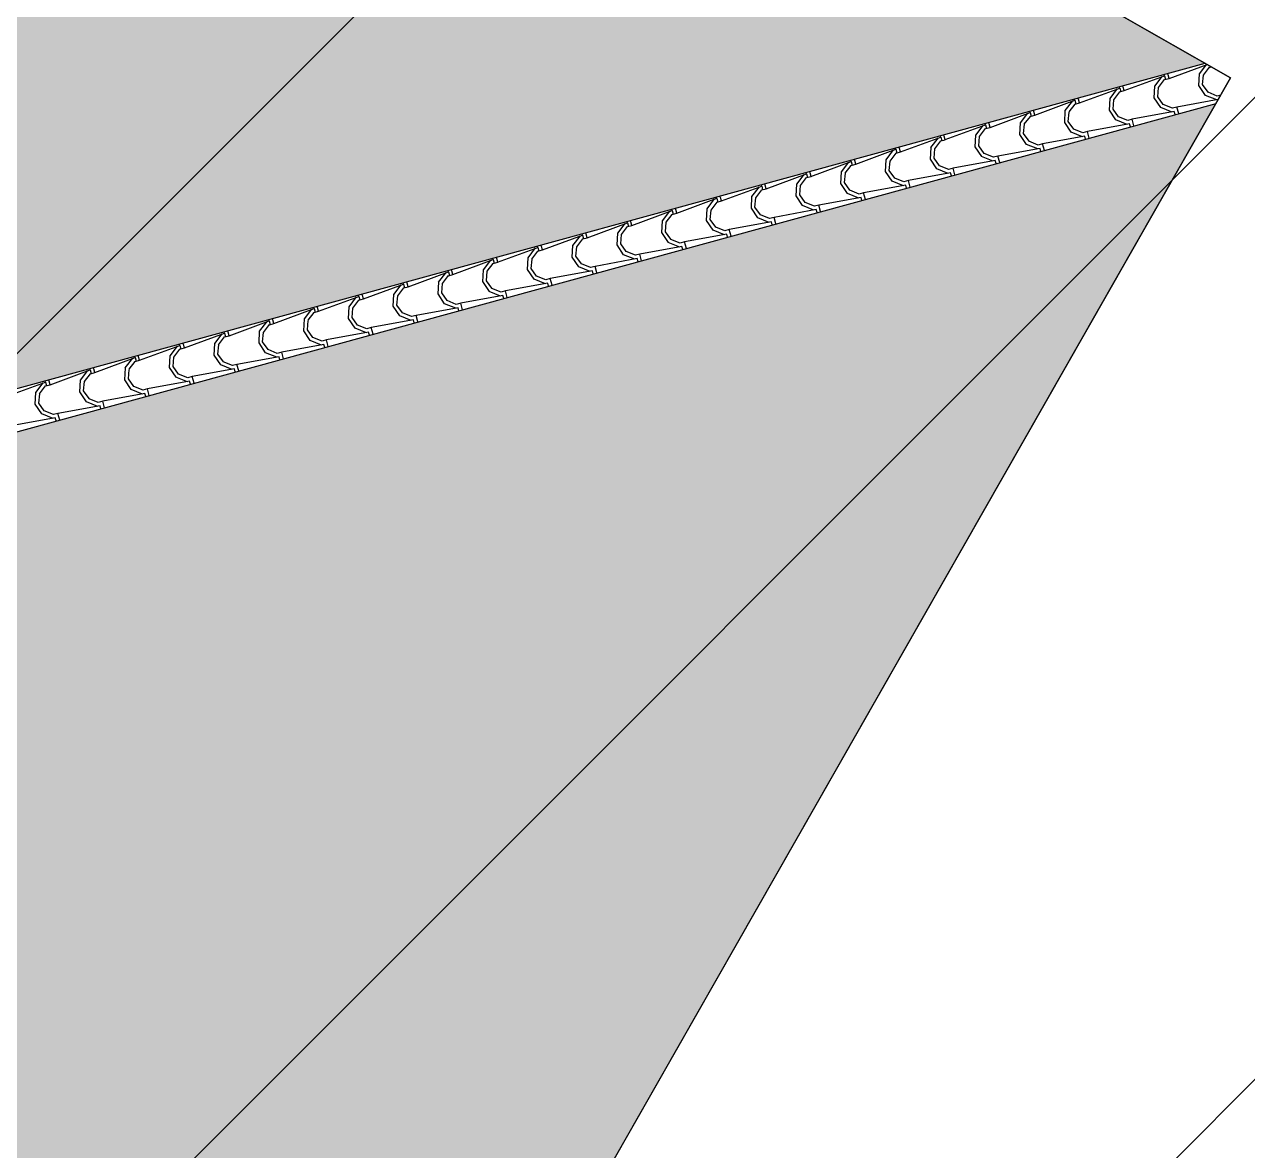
# Model space of a CAD drawing. Header units: millimetres. Extents: x 648844 to 649530, y 1246379 to 1246752.
# Drawn here: x 649082.385 to 649086.789, y 1246504.641 to 1246508.696 of the extents above; entities that cross this region are included whole.
import ezdxf

# ---------------------------------------------------------------- set-up
doc = ezdxf.new("R2010")
doc.units = ezdxf.units.MM
doc.header["$LTSCALE"] = 20
doc.header["$MEASUREMENT"] = 0
doc.layers.get('0').update_dxf_attribs({"linetype": 'CONTINUOUS'})
doc.layers.add('TECHO', color=30, linetype='CONTINUOUS')

# ---------------------------------------------------------------- blocks, each defined once
blk = doc.blocks.new('TEJA45')
at = {"layer": 'TECHO'}
for p, q in [((-3.0699, -1.19), (-3.188, -1.0908)), ((-3.2637, -1.1664), (-3.1644, -1.2845)), ((-3.1195, -1.1782), (-3.1573, -1.1971)), ((-3.0759, -1.184), (-3.1196, -1.1781)), ((-3.0619, -1.182), (-3.0699, -1.19)), ((-3.1573, -1.1971), (-3.1762, -1.2349)), ((-3.1477, -1.2067), (-3.1618, -1.2374)), ((-3.117, -1.1925), (-3.1477, -1.2067)), ((-3.0816, -1.1971), (-3.117, -1.1924)), ((-3.0699, -1.2089), (-3.0817, -1.1971)), ((-3.0524, -1.1915), (-3.0699, -1.2089)), ((-2.9517, -1.3082), (-3.0699, -1.2089)), ((-3.1764, -1.2348), (-3.1705, -1.2785)), ((-3.1644, -1.2845), (-3.1549, -1.2751)), ((-3.162, -1.2375), (-3.1573, -1.2729)), ((-3.1573, -1.2727), (-3.1455, -1.2845)), ((-3.1644, -1.2845), (-3.168, -1.2881)), ((-3.1549, -1.294), (-3.1585, -1.2976)), ((-3.1455, -1.2845), (-3.1549, -1.294)), ((-3.1455, -1.2845), (-3.0463, -1.4027)), ((-3.0391, -1.3152), (-3.0581, -1.353)), ((-3.0014, -1.2964), (-3.0392, -1.3153)), ((-2.9988, -1.3107), (-3.0295, -1.3249)), ((-2.9577, -1.3021), (-3.0014, -1.2962)), ((-2.9634, -1.3153), (-2.9988, -1.3105)), ((-2.9517, -1.3271), (-2.9635, -1.3153)), ((-2.9437, -1.3002), (-2.9517, -1.3082)), ((-2.9343, -1.3097), (-2.9517, -1.3271)), ((-3.0582, -1.3529), (-3.0523, -1.3966)), ((-3.0439, -1.3556), (-3.0391, -1.3911)), ((-3.0295, -1.3249), (-3.0437, -1.3556)), ((-2.8335, -1.4263), (-2.9517, -1.3271)), ((-3.0462, -1.4027), (-3.0498, -1.4063)), ((-3.0462, -1.4027), (-3.0368, -1.3932)), ((-3.0391, -1.3909), (-3.0273, -1.4027)), ((-3.0273, -1.4027), (-3.0368, -1.4121)), ((-3.0274, -1.4027), (-2.9281, -1.5209)), ((-3.0368, -1.4121), (-3.0403, -1.4157)), ((-2.921, -1.4334), (-2.9399, -1.4712)), ((-2.9114, -1.443), (-2.9255, -1.4738)), ((-2.8832, -1.4145), (-2.921, -1.4334)), ((-2.8807, -1.4288), (-2.9114, -1.443)), ((-2.8396, -1.4203), (-2.8833, -1.4144)), ((-2.8452, -1.4334), (-2.8807, -1.4287)), ((-2.8336, -1.4452), (-2.8454, -1.4334)), ((-2.8256, -1.4184), (-2.8336, -1.4263)), ((-2.8161, -1.4278), (-2.8336, -1.4452)), ((-2.7154, -1.5445), (-2.8335, -1.4452)), ((-2.9401, -1.4711), (-2.9342, -1.5148)), ((-2.9257, -1.4738), (-2.921, -1.5092)), ((-2.9281, -1.5209), (-2.9316, -1.5244)), ((-2.9281, -1.5209), (-2.9186, -1.5114)), ((-2.9186, -1.5303), (-2.9222, -1.5339)), ((-2.921, -1.509), (-2.9092, -1.5209)), ((-2.9092, -1.5209), (-2.9186, -1.5303)), ((-2.9092, -1.5209), (-2.81, -1.639)), ((-2.765, -1.5327), (-2.8029, -1.5516)), ((-2.7214, -1.5385), (-2.7651, -1.5325)), ((-2.7074, -1.5365), (-2.7154, -1.5445)), ((-2.8028, -1.5515), (-2.8217, -1.5894)), ((-2.7932, -1.5612), (-2.8074, -1.5919)), ((-2.7625, -1.547), (-2.7932, -1.5612)), ((-2.7271, -1.5516), (-2.7625, -1.5469)), ((-2.7154, -1.5634), (-2.7272, -1.5516)), ((-2.698, -1.546), (-2.7154, -1.5634)), ((-2.5972, -1.6626), (-2.7154, -1.5634)), ((-2.8219, -1.5892), (-2.816, -1.633)), ((-2.8075, -1.5919), (-2.8028, -1.6274)), ((-2.8028, -1.6272), (-2.791, -1.639)), ((-2.8099, -1.639), (-2.8135, -1.6426)), ((-2.8099, -1.639), (-2.8005, -1.6296)), ((-2.8005, -1.6485), (-2.804, -1.652)), ((-2.791, -1.639), (-2.8005, -1.6485)), ((-2.7911, -1.639), (-2.6918, -1.7572)), ((-2.6847, -1.6697), (-2.7036, -1.7075)), ((-2.6469, -1.6508), (-2.6847, -1.6697)), ((-2.6444, -1.6652), (-2.6751, -1.6793)), ((-2.6032, -1.6566), (-2.647, -1.6507)), ((-2.6089, -1.6697), (-2.6444, -1.665)), ((-2.5972, -1.6815), (-2.6091, -1.6697)), ((-2.5893, -1.6547), (-2.5972, -1.6626)), ((-2.5798, -1.6641), (-2.5972, -1.6815)), ((-2.7038, -1.7074), (-2.6978, -1.7511)), ((-2.6894, -1.7101), (-2.6847, -1.7455)), ((-2.675, -1.6794), (-2.6892, -1.7101)), ((-2.4791, -1.7808), (-2.5972, -1.6815)), ((-2.6918, -1.7572), (-2.6953, -1.7607)), ((-2.6918, -1.7572), (-2.6823, -1.7477)), ((-2.6847, -1.7454), (-2.6729, -1.7572)), ((-2.6729, -1.7572), (-2.6823, -1.7666)), ((-2.6729, -1.7572), (-2.5737, -1.8753)), ((-2.6823, -1.7666), (-2.6859, -1.7702)), ((-2.5665, -1.7879), (-2.5854, -1.8257)), ((-2.5569, -1.7975), (-2.5711, -1.8282)), ((-2.5287, -1.769), (-2.5665, -1.7879)), ((-2.5262, -1.7833), (-2.5569, -1.7975)), ((-2.4851, -1.7748), (-2.5288, -1.7689)), ((-2.4908, -1.7879), (-2.5262, -1.7832)), ((-2.4791, -1.7997), (-2.4909, -1.7879)), ((-2.4711, -1.7728), (-2.4791, -1.7808)), ((-2.4617, -1.7823), (-2.4791, -1.7997)), ((-2.3609, -1.899), (-2.4791, -1.7997)), ((-2.5856, -1.8256), (-2.5797, -1.8693)), ((-2.5712, -1.8282), (-2.5665, -1.8637)), ((-2.5736, -1.8753), (-2.5772, -1.8789)), ((-2.5736, -1.8753), (-2.5642, -1.8659)), ((-2.5642, -1.8848), (-2.5677, -1.8883)), ((-2.5665, -1.8635), (-2.5547, -1.8753)), ((-2.5547, -1.8753), (-2.5642, -1.8848)), ((-2.5547, -1.8753), (-2.4555, -1.9935)), ((-2.4106, -1.8871), (-2.4484, -1.9061)), ((-2.3669, -1.8929), (-2.4106, -1.887)), ((-2.3529, -1.891), (-2.3609, -1.899)), ((-2.4484, -1.906), (-2.4673, -1.9438)), ((-2.4387, -1.9157), (-2.4529, -1.9464)), ((-2.408, -1.9015), (-2.4388, -1.9157)), ((-2.3726, -1.9061), (-2.4081, -1.9013)), ((-2.3609, -1.9179), (-2.3727, -1.906)), ((-2.3435, -1.9004), (-2.3609, -1.9179)), ((-2.2428, -2.0171), (-2.3609, -1.9179)), ((-2.4674, -1.9437), (-2.4615, -1.9874)), ((-2.4531, -1.9464), (-2.4483, -1.9819)), ((-2.4484, -1.9817), (-2.4365, -1.9935)), ((-2.4554, -1.9935), (-2.459, -1.9971)), ((-2.4554, -1.9935), (-2.446, -1.984)), ((-2.446, -2.0029), (-2.4496, -2.0065)), ((-2.4365, -1.9935), (-2.446, -2.0029)), ((-2.4366, -1.9935), (-2.3373, -2.1117)), ((-2.3302, -2.0242), (-2.3491, -2.062)), ((-2.2924, -2.0053), (-2.3302, -2.0242)), ((-2.2899, -2.0196), (-2.3206, -2.0338)), ((-2.2488, -2.0111), (-2.2925, -2.0052)), ((-2.2545, -2.0242), (-2.2899, -2.0195)), ((-2.2428, -2.036), (-2.2546, -2.0242)), ((-2.2348, -2.0091), (-2.2428, -2.0171)), ((-2.2253, -2.0186), (-2.2428, -2.036)), ((-2.3493, -2.0619), (-2.3434, -2.1056)), ((-2.3349, -2.0646), (-2.3302, -2.1)), ((-2.3206, -2.0338), (-2.3348, -2.0645)), ((-2.1246, -2.1353), (-2.2428, -2.036)), ((-2.3373, -2.1116), (-2.3409, -2.1152)), ((-2.3373, -2.1116), (-2.3278, -2.1022)), ((-2.3302, -2.0998), (-2.3184, -2.1116)), ((-2.3184, -2.1116), (-2.3278, -2.1211)), ((-2.3184, -2.1117), (-2.2192, -2.2298)), ((-2.3278, -2.1211), (-2.3314, -2.1247)), ((-2.212, -2.1423), (-2.2309, -2.1801)), ((-2.2024, -2.152), (-2.2166, -2.1827)), ((-2.1743, -2.1235), (-2.2121, -2.1424)), ((-2.1717, -2.1378), (-2.2024, -2.152)), ((-2.1306, -2.1292), (-2.1743, -2.1233)), ((-2.1363, -2.1424), (-2.1717, -2.1377)), ((-2.1246, -2.1542), (-2.1364, -2.1424)), ((-2.1166, -2.1273), (-2.1246, -2.1353)), ((-2.1072, -2.1368), (-2.1246, -2.1542)), ((-2.0064, -2.2534), (-2.1246, -2.1542)), ((-2.2311, -2.18), (-2.2252, -2.2238)), ((-2.2168, -2.1827), (-2.212, -2.2182)), ((-2.2191, -2.2298), (-2.2227, -2.2334)), ((-2.2191, -2.2298), (-2.2097, -2.2203)), ((-2.2097, -2.2393), (-2.2132, -2.2428)), ((-2.212, -2.218), (-2.2002, -2.2298)), ((-2.2002, -2.2298), (-2.2097, -2.2393)), ((-2.2003, -2.2298), (-2.101, -2.348)), ((-2.0561, -2.2416), (-2.0939, -2.2605)), ((-2.0124, -2.2474), (-2.0562, -2.2415)), ((-1.9985, -2.2455), (-2.0064, -2.2534)), ((-2.0939, -2.2605), (-2.1128, -2.2983)), ((-2.0843, -2.2701), (-2.0984, -2.3009)), ((-2.0536, -2.2559), (-2.0843, -2.2701)), ((-2.0181, -2.2605), (-2.0536, -2.2558)), ((-2.0064, -2.2723), (-2.0183, -2.2605)), ((-1.989, -2.2549), (-2.0064, -2.2723)), ((-1.8883, -2.3716), (-2.0064, -2.2723)), ((-2.113, -2.2982), (-2.1071, -2.3419)), ((-2.0986, -2.3009), (-2.0939, -2.3363)), ((-2.101, -2.348), (-2.1045, -2.3515)), ((-2.101, -2.348), (-2.0915, -2.3385)), ((-2.0915, -2.3574), (-2.0951, -2.361)), ((-2.0939, -2.3361), (-2.0821, -2.348)), ((-2.0821, -2.348), (-2.0915, -2.3574)), ((-2.0821, -2.348), (-1.9829, -2.4661)), ((-1.9379, -2.3598), (-1.9758, -2.3787)), ((-1.9354, -2.3741), (-1.9661, -2.3883)), ((-1.8943, -2.3656), (-1.938, -2.3597)), ((-1.9, -2.3787), (-1.9354, -2.374)), ((-1.8803, -2.3636), (-1.8883, -2.3716)), ((-1.8709, -2.3731), (-1.8883, -2.3905)), ((-1.9948, -2.4163), (-1.9889, -2.4601)), ((-1.9757, -2.3786), (-1.9946, -2.4165)), ((-1.9804, -2.419), (-1.9757, -2.4545)), ((-1.9661, -2.3883), (-1.9803, -2.419)), ((-1.8883, -2.3905), (-1.9001, -2.3787)), ((-1.7701, -2.4897), (-1.8883, -2.3905)), ((-1.9828, -2.4661), (-1.9864, -2.4697)), ((-1.9828, -2.4661), (-1.9734, -2.4567)), ((-1.9757, -2.4543), (-1.9639, -2.4661)), ((-1.9639, -2.4661), (-1.9734, -2.4756)), ((-1.964, -2.4661), (-1.8647, -2.5843)), ((-1.9734, -2.4756), (-1.9769, -2.4791)), ((-1.8576, -2.4968), (-1.8765, -2.5346)), ((-1.8479, -2.5064), (-1.8621, -2.5372)), ((-1.8198, -2.4779), (-1.8576, -2.4968)), ((-1.8173, -2.4923), (-1.848, -2.5064)), ((-1.7761, -2.4837), (-1.8199, -2.4778)), ((-1.7818, -2.4969), (-1.8173, -2.4921)), ((-1.7701, -2.5087), (-1.7819, -2.4968)), ((-1.7622, -2.4818), (-1.7701, -2.4897)), ((-1.7527, -2.4912), (-1.7701, -2.5087)), ((-1.652, -2.6079), (-1.7701, -2.5086)), ((-1.8766, -2.5345), (-1.8707, -2.5782)), ((-1.8623, -2.5372), (-1.8576, -2.5726)), ((-1.8647, -2.5843), (-1.8682, -2.5878)), ((-1.8647, -2.5843), (-1.8552, -2.5748)), ((-1.8552, -2.5937), (-1.8588, -2.5973)), ((-1.8576, -2.5725), (-1.8458, -2.5843)), ((-1.8458, -2.5843), (-1.8552, -2.5937)), ((-1.8458, -2.5843), (-1.7465, -2.7024)), ((-1.7016, -2.5961), (-1.7394, -2.615)), ((-1.658, -2.6019), (-1.7017, -2.596)), ((-1.7394, -2.615), (-1.7583, -2.6528)), ((-1.7298, -2.6246), (-1.744, -2.6553)), ((-1.6991, -2.6104), (-1.7298, -2.6246)), ((-1.6637, -2.615), (-1.6991, -2.6103)), ((-1.652, -2.6268), (-1.6638, -2.615)), ((-1.644, -2.5999), (-1.652, -2.6079)), ((-1.6346, -2.6094), (-1.652, -2.6268)), ((-1.5338, -2.7261), (-1.652, -2.6268)), ((-1.7585, -2.6527), (-1.7526, -2.6964)), ((-1.7441, -2.6553), (-1.7394, -2.6908)), ((-1.7465, -2.7024), (-1.7501, -2.706)), ((-1.7465, -2.7024), (-1.737, -2.693)), ((-1.737, -2.7119), (-1.7406, -2.7154)), ((-1.7394, -2.6906), (-1.7276, -2.7024)), ((-1.7276, -2.7024), (-1.737, -2.7119)), ((-1.7276, -2.7024), (-1.6284, -2.8206)), ((-1.5835, -2.7142), (-1.6213, -2.7332)), ((-1.5809, -2.7286), (-1.6117, -2.7427)), ((-1.5398, -2.72), (-1.5835, -2.7141)), ((-1.5455, -2.7332), (-1.581, -2.7284)), ((-1.5258, -2.7181), (-1.5338, -2.7261)), ((-1.5164, -2.7275), (-1.5338, -2.745)), ((-1.6403, -2.7708), (-1.6344, -2.8145)), ((-1.6213, -2.7331), (-1.6402, -2.7709)), ((-1.626, -2.7735), (-1.6212, -2.8089)), ((-1.6116, -2.7428), (-1.6258, -2.7735)), ((-1.5338, -2.745), (-1.5456, -2.7332)), ((-1.4157, -2.8442), (-1.5338, -2.745)), ((-1.6283, -2.8206), (-1.6189, -2.8111)), ((-1.6213, -2.8088), (-1.6094, -2.8206)), ((-1.6283, -2.8206), (-1.6319, -2.8242)), ((-1.6189, -2.83), (-1.6225, -2.8336)), ((-1.6094, -2.8206), (-1.6189, -2.83)), ((-1.6095, -2.8206), (-1.5102, -2.9388)), ((-1.5031, -2.8513), (-1.522, -2.8891)), ((-1.4935, -2.8609), (-1.5077, -2.8916)), ((-1.4653, -2.8324), (-1.5031, -2.8513)), ((-1.4628, -2.8467), (-1.4935, -2.8609)), ((-1.4217, -2.8382), (-1.4654, -2.8323)), ((-1.4274, -2.8513), (-1.4628, -2.8466)), ((-1.4157, -2.8631), (-1.4275, -2.8513)), ((-1.4077, -2.8362), (-1.4157, -2.8442)), ((-1.3982, -2.8457), (-1.4157, -2.8631)), ((-1.5222, -2.889), (-1.5163, -2.9327)), ((-1.5078, -2.8917), (-1.5031, -2.9271)), ((-1.2975, -2.9624), (-1.4157, -2.8631)), ((-1.5102, -2.9387), (-1.5138, -2.9423)), ((-1.5102, -2.9387), (-1.5007, -2.9293)), ((-1.5007, -2.9482), (-1.5043, -2.9518)), ((-1.5031, -2.9269), (-1.4913, -2.9387)), ((-1.4913, -2.9387), (-1.5007, -2.9482)), ((-1.4913, -2.9388), (-1.3921, -3.0569)), ((-1.3472, -2.9506), (-1.385, -2.9695)), ((-1.3035, -2.9564), (-1.3472, -2.9504)), ((-1.3849, -2.9694), (-1.4038, -3.0072)), ((-1.3753, -2.9791), (-1.3895, -3.0098)), ((-1.3446, -2.9649), (-1.3754, -2.9791)), ((-1.3092, -2.9695), (-1.3447, -2.9648)), ((-1.2975, -2.9813), (-1.3093, -2.9695)), ((-1.2895, -2.9544), (-1.2975, -2.9624)), ((-1.2801, -2.9639), (-1.2975, -2.9813)), ((-1.1793, -3.0805), (-1.2975, -2.9813)), ((-1.404, -3.0071), (-1.3981, -3.0509)), ((-1.3897, -3.0098), (-1.3849, -3.0453)), ((-1.392, -3.0569), (-1.3956, -3.0605)), ((-1.392, -3.0569), (-1.3826, -3.0474)), ((-1.3826, -3.0664), (-1.3861, -3.0699)), ((-1.3849, -3.0451), (-1.3731, -3.0569)), ((-1.3731, -3.0569), (-1.3826, -3.0664)), ((-1.3732, -3.0569), (-1.2739, -3.1751)), ((-1.229, -3.0687), (-1.2668, -3.0876)), ((-1.1853, -3.0745), (-1.2291, -3.0686)), ((-1.1714, -3.0726), (-1.1793, -3.0805)), ((-1.1619, -3.082), (-1.1793, -3.0994)), ((-1.2858, -3.1253), (-1.2799, -3.169)), ((-1.2668, -3.0876), (-1.2857, -3.1254)), ((-1.2572, -3.0972), (-1.2713, -3.128)), ((-1.2265, -3.083), (-1.2572, -3.0972)), ((-1.191, -3.0876), (-1.2265, -3.0829)), ((-1.1793, -3.0994), (-1.1912, -3.0876)), ((-1.0612, -3.1987), (-1.1793, -3.0994)), ((-1.2739, -3.1751), (-1.2644, -3.1656)), ((-1.2715, -3.128), (-1.2668, -3.1634)), ((-1.2668, -3.1632), (-1.255, -3.1751)), ((-1.2739, -3.1751), (-1.2774, -3.1786)), ((-1.2644, -3.1845), (-1.268, -3.1881)), ((-1.255, -3.1751), (-1.2644, -3.1845)), ((-1.255, -3.1751), (-1.1558, -3.2932)), ((-1.1486, -3.2058), (-1.1675, -3.2436)), ((-1.1108, -3.1869), (-1.1486, -3.2058)), ((-1.1083, -3.2012), (-1.139, -3.2154)), ((-1.0672, -3.1927), (-1.1109, -3.1868)), ((-1.0729, -3.2058), (-1.1083, -3.2011)), ((-1.0612, -3.2176), (-1.073, -3.2058)), ((-1.0532, -3.1907), (-1.0612, -3.1987)), ((-1.0438, -3.2002), (-1.0612, -3.2176)), ((-1.1677, -3.2435), (-1.1618, -3.2872)), ((-1.1533, -3.2461), (-1.1486, -3.2816)), ((-1.139, -3.2154), (-1.1532, -3.2461)), ((-0.943, -3.3168), (-1.0612, -3.2176)), ((-1.1557, -3.2932), (-1.1593, -3.2968)), ((-1.1557, -3.2932), (-1.1463, -3.2838)), ((-1.1463, -3.3027), (-1.1498, -3.3062)), ((-1.1486, -3.2814), (-1.1368, -3.2932)), ((-1.1368, -3.2932), (-1.1463, -3.3027)), ((-1.1369, -3.2932), (-1.0376, -3.4114)), ((-1.0305, -3.3239), (-1.0494, -3.3617)), ((-1.0209, -3.3335), (-1.035, -3.3643)), ((-0.9927, -3.305), (-1.0305, -3.3239)), ((-0.9902, -3.3193), (-1.0209, -3.3335)), ((-0.949, -3.3108), (-0.9927, -3.3049)), ((-0.9547, -3.324), (-0.9902, -3.3192)), ((-0.943, -3.3358), (-0.9548, -3.3239)), ((-0.9351, -3.3089), (-0.943, -3.3168)), ((-0.9256, -3.3183), (-0.943, -3.3358)), ((-0.8249, -3.435), (-0.943, -3.3358)), ((-1.0495, -3.3616), (-1.0436, -3.4053)), ((-1.0352, -3.3643), (-1.0305, -3.3997)), ((-1.0376, -3.4114), (-1.0411, -3.4149)), ((-1.0376, -3.4114), (-1.0281, -3.4019)), ((-1.0281, -3.4208), (-1.0317, -3.4244)), ((-1.0305, -3.3996), (-1.0187, -3.4114)), ((-1.0187, -3.4114), (-1.0281, -3.4208)), ((-1.0187, -3.4114), (-0.9194, -3.5295)), ((-0.8745, -3.4232), (-0.9123, -3.4421)), ((-0.8309, -3.429), (-0.8746, -3.4231)), ((-0.8169, -3.427), (-0.8249, -3.435)), ((-0.9123, -3.4421), (-0.9312, -3.4799)), ((-0.9027, -3.4517), (-0.9169, -3.4824)), ((-0.872, -3.4375), (-0.9027, -3.4517)), ((-0.8366, -3.4421), (-0.872, -3.4374)), ((-0.8249, -3.4539), (-0.8367, -3.4421)), ((-0.8074, -3.4365), (-0.8249, -3.4539)), ((-0.7067, -3.5532), (-0.8249, -3.4539)), ((-0.9314, -3.4798), (-0.9255, -3.5235)), ((-0.9194, -3.5295), (-0.9099, -3.5201)), ((-0.917, -3.4824), (-0.9123, -3.5179)), ((-0.9123, -3.5177), (-0.9005, -3.5295)), ((-0.9194, -3.5295), (-0.923, -3.5331)), ((-0.9099, -3.539), (-0.9135, -3.5426)), ((-0.9005, -3.5295), (-0.9099, -3.539)), ((-0.9005, -3.5295), (-0.8013, -3.6477)), ((-0.7942, -3.5602), (-0.8131, -3.598)), ((-0.7564, -3.5414), (-0.7942, -3.5603)), ((-0.7538, -3.5557), (-0.7846, -3.5698)), ((-0.7127, -3.5471), (-0.7564, -3.5412)), ((-0.7184, -3.5603), (-0.7539, -3.5555)), ((-0.7067, -3.5721), (-0.7185, -3.5603)), ((-0.6987, -3.5452), (-0.7067, -3.5532)), ((-0.6893, -3.5546), (-0.7067, -3.5721)), ((-0.8132, -3.5979), (-0.8073, -3.6417)), ((-0.7989, -3.6006), (-0.7941, -3.636)), ((-0.7845, -3.5699), (-0.7987, -3.6006)), ((-0.5885, -3.6713), (-0.7067, -3.5721)), ((-0.8012, -3.6477), (-0.8048, -3.6513)), ((-0.8012, -3.6477), (-0.7918, -3.6382)), ((-0.7942, -3.6359), (-0.7823, -3.6477)), ((-0.7823, -3.6477), (-0.7918, -3.6571)), ((-0.7824, -3.6477), (-0.6831, -3.7659)), ((-0.7918, -3.6571), (-0.7954, -3.6607)), ((-0.676, -3.6784), (-0.6949, -3.7162)), ((-0.6664, -3.688), (-0.6806, -3.7187)), ((-0.6382, -3.6595), (-0.676, -3.6784)), ((-0.6357, -3.6738), (-0.6664, -3.688)), ((-0.5945, -3.6653), (-0.6383, -3.6594)), ((-0.6003, -3.6784), (-0.6357, -3.6737)), ((-0.5886, -3.6902), (-0.6004, -3.6784)), ((-0.5806, -3.6633), (-0.5886, -3.6713)), ((-0.5711, -3.6728), (-0.5886, -3.6902)), ((-0.4704, -3.7895), (-0.5885, -3.6902)), ((-0.6951, -3.7161), (-0.6891, -3.7598)), ((-0.6807, -3.7188), (-0.676, -3.7542)), ((-0.6831, -3.7658), (-0.6867, -3.7694)), ((-0.6831, -3.7658), (-0.6736, -3.7564)), ((-0.6736, -3.7753), (-0.6772, -3.7789)), ((-0.676, -3.754), (-0.6642, -3.7658)), ((-0.6642, -3.7658), (-0.6736, -3.7753)), ((-0.6642, -3.7659), (-0.565, -3.884)), ((-0.52, -3.7777), (-0.5579, -3.7966)), ((-0.4764, -3.7835), (-0.5201, -3.7776)), ((-0.4624, -3.7815), (-0.4704, -3.7895)), ((-0.5578, -3.7965), (-0.5767, -3.8344)), ((-0.5482, -3.8062), (-0.5624, -3.8369)), ((-0.5175, -3.792), (-0.5483, -3.8062)), ((-0.4821, -3.7966), (-0.5176, -3.7919)), ((-0.4704, -3.8084), (-0.4822, -3.7966)), ((-0.453, -3.791), (-0.4704, -3.8084)), ((-0.3522, -3.9076), (-0.4704, -3.8084)), ((-0.5769, -3.8342), (-0.571, -3.878)), ((-0.5649, -3.884), (-0.5555, -3.8746)), ((-0.5626, -3.8369), (-0.5578, -3.8724)), ((-0.5578, -3.8722), (-0.546, -3.884)), ((-0.5649, -3.884), (-0.5685, -3.8876)), ((-0.5555, -3.8935), (-0.559, -3.897)), ((-0.546, -3.884), (-0.5555, -3.8935)), ((-0.5461, -3.884), (-0.4468, -4.0022)), ((-0.4397, -3.9147), (-0.4586, -3.9525)), ((-0.4019, -3.8958), (-0.4397, -3.9147)), ((-0.3994, -3.9101), (-0.4301, -3.9243)), ((-0.3582, -3.9016), (-0.402, -3.8957)), ((-0.364, -3.9147), (-0.3994, -3.91)), ((-0.3522, -3.9265), (-0.3641, -3.9147)), ((-0.3443, -3.8997), (-0.3522, -3.9076)), ((-0.3348, -3.9091), (-0.3522, -3.9265)), ((-0.4587, -3.9524), (-0.4528, -3.9961)), ((-0.4444, -3.9551), (-0.4397, -3.9905)), ((-0.4301, -3.9243), (-0.4443, -3.955)), ((-0.2341, -4.0258), (-0.3522, -3.9265)), ((-0.4468, -4.0022), (-0.4503, -4.0057)), ((-0.4468, -4.0022), (-0.4373, -3.9927)), ((-0.4397, -3.9903), (-0.4279, -4.0022)), ((-0.4279, -4.0022), (-0.4373, -4.0116)), ((-0.4279, -4.0022), (-0.3287, -4.1203)), ((-0.4373, -4.0116), (-0.4409, -4.0152)), ((-0.3215, -4.0329), (-0.3404, -4.0707)), ((-0.3119, -4.0425), (-0.3261, -4.0732)), ((-0.2837, -4.014), (-0.3215, -4.0329)), ((-0.2812, -4.0283), (-0.3119, -4.0425)), ((-0.2401, -4.0198), (-0.2838, -4.0139)), ((-0.2458, -4.0329), (-0.2812, -4.0282)), ((-0.2341, -4.0447), (-0.2459, -4.0329)), ((-0.2261, -4.0178), (-0.2341, -4.0258)), ((-0.2167, -4.0273), (-0.2341, -4.0447)), ((-0.1159, -4.144), (-0.2341, -4.0447)), ((-0.3406, -4.0706), (-0.3347, -4.1143)), ((-0.3262, -4.0732), (-0.3215, -4.1087)), ((-0.3286, -4.1203), (-0.3322, -4.1239)), ((-0.3286, -4.1203), (-0.3192, -4.1109)), ((-0.3192, -4.1298), (-0.3227, -4.1333)), ((-0.3215, -4.1085), (-0.3097, -4.1203)), ((-0.3097, -4.1203), (-0.3192, -4.1298)), ((-0.3097, -4.1203), (-0.2105, -4.2385)), ((-0.1656, -4.1321), (-0.2034, -4.151)), ((-0.1219, -4.1379), (-0.1656, -4.132)), ((-0.108, -4.136), (-0.1159, -4.144)), ((-0.2034, -4.151), (-0.2223, -4.1888)), ((-0.1938, -4.1606), (-0.2079, -4.1914)), ((-0.1631, -4.1464), (-0.1938, -4.1606)), ((-0.1276, -4.1511), (-0.1631, -4.1463)), ((-0.1159, -4.1629), (-0.1277, -4.151)), ((-0.0985, -4.1454), (-0.1159, -4.1629)), ((0, -4.2602), (-0.1159, -4.1629)), ((-0.2224, -4.1887), (-0.2165, -4.2324)), ((-0.2081, -4.1914), (-0.2034, -4.2268)), ((-0.2034, -4.2267), (-0.1915, -4.2385)), ((-0.2105, -4.2385), (-0.214, -4.242)), ((-0.2105, -4.2385), (-0.201, -4.229)), ((-0.201, -4.2479), (-0.2046, -4.2515)), ((-0.1915, -4.2385), (-0.201, -4.2479)), ((-0.1916, -4.2385), (-0.0979, -4.35)), ((-0.0852, -4.2692), (-0.1041, -4.307)), ((-0.0474, -4.2503), (-0.0852, -4.2692)), ((-0.0449, -4.2646), (-0.0756, -4.2788)), ((-0.0038, -4.2561), (-0.0475, -4.2502)), ((-0.0095, -4.2692), (-0.0449, -4.2645)), ((0, -4.2788), (-0.0096, -4.2692)), ((-0.1043, -4.3069), (-0.0984, -4.35)), ((-0.0899, -4.3095), (-0.0852, -4.345)), ((-0.0756, -4.2788), (-0.0898, -4.3095)), ((-0.0857, -4.35), (-0.0828, -4.3472)), ((-0.0852, -4.3448), (-0.08, -4.35))]:
    blk.add_line(p, q, dxfattribs=at)

msp = doc.modelspace()

# ---------------------------------------------------------------- hatches: boundary and pattern name
h = msp.add_hatch()
h.set_pattern_fill('ANSI31', color=2, scale=20, style=0)
h.set_pattern_definition([(45, (-526.4316, -3378.368), (-1.767766953, 1.767766953), [])])
edge = h.paths.add_edge_path()
edge.add_line((649057.852, 1246574.7319), (649143.484, 1246525.3958))
edge.add_line((649021.465, 1246521.5209), (649057.852, 1246574.7319))
edge.add_line((649021.465, 1246521.5209), (649126.013, 1246470.8281))
edge.add_line((649143.484, 1246525.3958), (649148.0277, 1246486.9042))
h.paths.add_polyline_path([(649085.833, 1246502.1033), (649115.3071, 1246502.1033), (649115.3071, 1246507.5291), (649085.833, 1246507.5291)], flags=24)
at = {"layer": 'TECHO'}
h = msp.add_hatch(dxfattribs=at)
h.set_pattern_fill('SPANTILE', color=254, scale=0.205, angle=119.4953, style=0, pattern_type=2)
h.set_pattern_definition([(65.281424, (649136.813137, 1246496.220302), (-1.0403024858, -2.2386147654), [0.18931176, -4.5434808]), (330.31172, (649136.8923, 1246496.39227), (0.2796228, 0.07655765), [0.0164, -0.1886]), (150.31172, (649137.07851, 1246496.30498), (-0.2796228, -0.07655765), [0.0574, -0.1476]), (240.31172, (649137.02865, 1246496.33341), (0.07655765, -0.2796228), [0.0205, -0.1845]), (60.31172, (649136.90452, 1246496.38058), (-0.07655765, 0.2796228), [0.0205, -0.1845]), (150.31172, (649136.91467, 1246496.3984), (-0.2796228, -0.07655765), [0.0164, -0.1886]), (150.31172, (649137.0704, 1246496.29074), (-0.2796228, -0.07655765), [0.041, -0.164]), (235.342024, (649137.034772, 1246496.311042), (-1.3964798681, -2.0355513523), [0.18931176, -4.5434808]), (203.007824, (649137.029696, 1246496.302137), (4.0412257048, 1.7076137543), [0.05412164, -5.35803375]), (168.74662, (649136.97988, 1246496.280983), (-0.45771298, 0.02497527), [0.0518613, -0.5964055]), (131.87682, (649136.929015, 1246496.291104), (0.25464813, -0.38115518), [0.0518613, -0.5964055]), (97.615624, (649136.894396, 1246496.329719), (-0.5891154912, 4.3474582078), [0.05412164, -5.35803375]), (170.536624, (649136.978082, 1246496.298526), (2.3651233482, -0.4044957616), [0.0415094, -4.10942426]), (130.086824, (649136.937138, 1246496.305351), (-1.552860942, 1.829220645), [0.0415094, -4.10942426]), (97.717124, (649136.910408, 1246496.337109), (-0.4609812711, 3.3304986713), [0.04387184, -4.3433196]), (202.906324, (649137.018494, 1246496.315602), (3.1008270598, 1.2998448666), [0.04387184, -4.3433196])])
h.paths.add_polyline_path([(649080.8051, 1246506.9599), (649086.6363, 1246508.5564), (649076.6564, 1246514.2461), (649078.2529, 1246508.415)])
h = msp.add_hatch(dxfattribs=at)
h.set_pattern_fill('SPANTILE', color=254, scale=0.205, angle=389.4953, style=0, pattern_type=2)
h.set_pattern_definition([(335.281424, (649136.993833, 1246496.570358), (-2.2386147654, 1.0403024858), [0.18931176, -4.5434808]), (240.31172, (649137.1658, 1246496.4912), (0.07655765, -0.2796228), [0.0164, -0.1886]), (60.31172, (649137.07851, 1246496.30498), (-0.07655765, 0.2796228), [0.0574, -0.1476]), (150.31172, (649137.10694, 1246496.35485), (-0.2796228, -0.07655765), [0.0205, -0.1845]), (330.31172, (649137.15411, 1246496.47898), (0.2796228, 0.07655765), [0.0205, -0.1845]), (60.31172, (649137.17192, 1246496.46883), (-0.07655765, 0.2796228), [0.0164, -0.1886]), (60.31172, (649137.06427, 1246496.3131), (-0.07655765, 0.2796228), [0.041, -0.164]), (145.342024, (649137.084572, 1246496.348723), (-2.0355513523, 1.3964798681), [0.18931176, -4.5434808]), (113.007824, (649137.075668, 1246496.3537996), (1.7076137543, -4.0412257048), [0.05412164, -5.35803375]), (78.74662, (649137.054514, 1246496.403616), (0.02497527, 0.45771298), [0.0518613, -0.5964055]), (41.87682, (649137.064635, 1246496.45448), (-0.38115518, -0.25464813), [0.0518613, -0.5964055]), (7.615624, (649137.10325, 1246496.489099), (4.3474582078, 0.5891154912), [0.05412164, -5.35803375]), (80.536624, (649137.072057, 1246496.405413), (-0.4044957616, -2.3651233482), [0.0415094, -4.10942426]), (40.086824, (649137.078882, 1246496.446358), (1.829220645, 1.552860942), [0.0415094, -4.10942426]), (7.717124, (649137.110639, 1246496.473087), (3.3304986713, 0.4609812711), [0.04387184, -4.3433196]), (112.906324, (649137.089133, 1246496.365001), (1.2998448666, -3.1008270598), [0.04387184, -4.3433196])])
h.paths.add_polyline_path([(649082.472, 1246501.0381), (649080.8871, 1246506.8268), (649086.6759, 1246508.4117)])

# ---------------------------------------------------------------- linework, layer by layer
at = {"color": 254}
msp.add_lwpolyline([(649072.2553, 1246506.7407), (649076.5643, 1246514.2987), (649086.7285, 1246508.5039), (649082.4195, 1246500.9459), (649072.2553, 1246506.7407)], dxfattribs=at)
at = {"layer": 'TECHO', "color": 254}
for p, q in [((649086.7285, 1246508.5039), (649076.5643, 1246514.2987)), ((649080.8051, 1246506.9599), (649086.6363, 1246508.5564)), ((649082.4195, 1246500.9459), (649086.7285, 1246508.5039)), ((649082.4195, 1246500.9459), (649086.7285, 1246508.5039)), ((649080.8871, 1246506.8268), (649086.6759, 1246508.4117))]:
    msp.add_line(p, q, dxfattribs=at)

# ---------------------------------------------------------------- block references
at = {"color": 254, "xscale": -1, "rotation": 150.3117235871909}
msp.add_blockref('TEJA45', (649084.574, 1246504.7249), dxfattribs=at)

doc.saveas('drawing.dxf')
